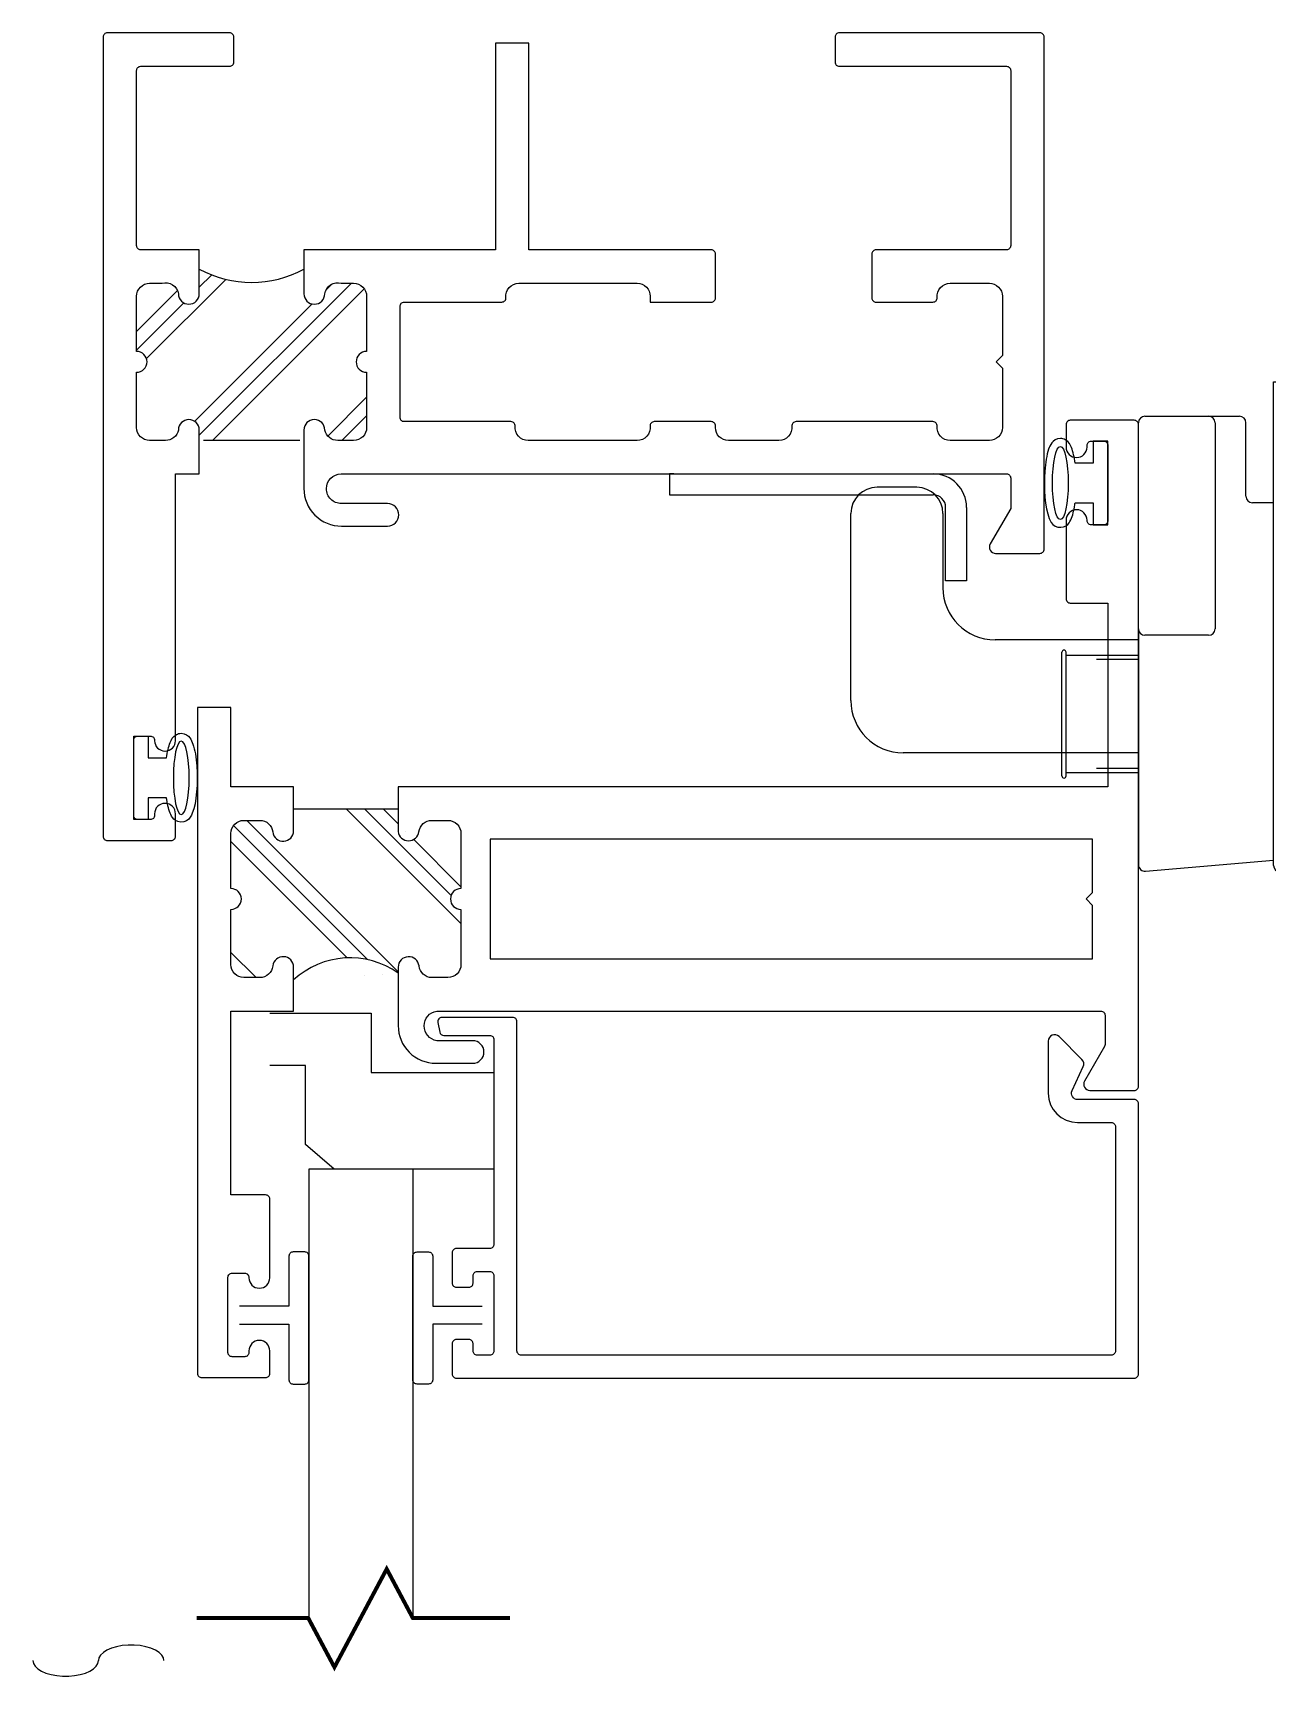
# Model space of a CAD drawing. Extents: x -138 to 168, y -127 to 80.
# Drawn here: x -1.776 to 1.175, y 26.308 to 30.239 of the extents above; entities that cross this region are included whole.
import ezdxf

# ---------------------------------------------------------------- set-up
doc = ezdxf.new("R2010")
doc.units = 0
doc.header["$MEASUREMENT"] = 0
doc.linetypes.add('HIDDEN2', pattern=[0.1875, 0.125, -0.0625])
doc.layers.get('0').update_dxf_attribs({"linetype": 'CONTINUOUS'})
for name, color, linetype in [('DIM', 7, 'CONTINUOUS'), ('FRAME', 1, 'CONTINUOUS'), ('GEOMETRY', 1, 'CONTINUOUS'), ('GLASS', 7, 'CONTINUOUS'), ('LOCK', 7, 'CONTINUOUS'), ('MISC', 7, 'CONTINUOUS'), ('SCREEN', 5, 'CONTINUOUS'), ('TEXT', 7, 'CONTINUOUS'), ('VENT', 5, 'CONTINUOUS')]:
    doc.layers.add(name, color=color, linetype=linetype)

# ---------------------------------------------------------------- blocks, each defined once
blk = doc.blocks.new('PI_CUSTODIAL_LOCK')
for p, q in [((0.323, 0.7944), (0.6824, 0.7944)), ((0.323, -0.362), (0.323, 0.7944)), ((0.698, -0.362), (0.698, 0.7788)), ((0.0156, 0.7124), (0.1674, 0.7124)), ((0.1674, 0.7124), (0.2414, 0.7124)), ((0, 0.204), (0, 0.6968)), ((0.183, 0.6968), (0.183, 0.204)), ((0.257, 0.5213), (0.257, 0.6968)), ((0.4205, -0.2326), (0.4205, 0.5724)), ((0.6005, 0.4974), (0.4205, 0.5724)), ((0.323, 0.5057), (0.2726, 0.5057)), ((0.6005, -0.2326), (0.6005, 0.4974)), ((0, 0.204), (0, -0.3605)), ((0.1674, 0.1884), (0.0156, 0.1884)), ((0.4205, -0.2326), (0.6005, -0.2326)), ((0.017, -0.3761), (0.323, -0.3493)), ((0.3386, -0.3776), (0.6824, -0.3776))]:
    blk.add_line(p, q)
for centre, start, end in [((0.6824, 0.7788), 0, 90), ((0.0156, 0.6968), 90, 180), ((0.1674, 0.6968), 0, 90), ((0.2414, 0.6968), 0, 90), ((0.2726, 0.5213), 180, 270), ((0.0156, 0.204), 180, 270), ((0.1674, 0.204), 270, 0), ((0.0156, -0.3605), 180, 275), ((0.3386, -0.362), 180, 270), ((0.6824, -0.362), 270, 0)]:
    blk.add_arc(centre, 0.0156, start, end)
at = {"layer": 'MISC'}
for p, q in [((-0.5301, 0.5424), (-0.625, 0.5424)), ((-0.6875, 0.0324), (-0.6875, 0.4799)), ((-0.4676, 0.4799), (-0.4676, 0.3024)), ((0, 0.1774), (-0.3426, 0.1774)), ((0, -0.3776), (0, 0.0524)), ((0, -0.0926), (-0.5625, -0.0926))]:
    blk.add_line(p, q, dxfattribs=at)
for centre, radius, start, end in [((-0.625, 0.4799), 0.0625, 90, 180), ((-0.5301, 0.4799), 0.0625, 0, 90), ((-0.3426, 0.3024), 0.125, 180, 270), ((-0.5625, 0.0324), 0.125, 180, 270)]:
    blk.add_arc(centre, radius, start, end, dxfattribs=at)
blk = doc.blocks.new('PI_STRIKE PLATE')
at = {"layer": 'MISC'}
for p, q in [((0, 0), (-0.01, 0)), ((-0.01, 0), (-0.01, -0.05)), ((0, 0), (0.62, 0)), ((-0.01, -0.05), (0.62, -0.05)), ((0.65, -0.256), (0.65, -0.08)), ((0.7, -0.08), (0.7, -0.256)), ((0.7, -0.256), (0.65, -0.256))]:
    blk.add_line(p, q, dxfattribs=at)
for radius in [0.08, 0.03]:
    blk.add_arc((0.62, -0.08), radius, 0, 90, dxfattribs=at)
blk = doc.blocks.new('A$C5A442107')
at = {"layer": 'MISC'}
h = blk.add_hatch(dxfattribs=at)
h.set_pattern_fill('PLAST', color=256, scale=0.25, angle=45, style=0)
h.set_pattern_definition([(45, (-1.69863, -8.188), (-0.04419417, 0.04419417), []), (45, (-1.704154, -8.18247), (-0.04419417, 0.04419417), []), (45, (-1.70968, -8.17695), (-0.04419417, 0.04419417), [])])
h.paths.add_polyline_path([(0.1375, 0.08625, 0.414214), (0.12975, 0.094), (0.12225, 0.094, 0.448856), (0.1125, 0.08775, -1), (0.1, 0.08775), (0.1, 0.10237, -0.254083), (0.0375, 0.10237), (0.0375, 0.08775, -1), (0.025, 0.08775, 0.448856), (0.01525, 0.094), (0.00775, 0.094, 0.414214), (0, 0.08625), (0, 0.05325, -0.414214), (0.00625, 0.047, -0.414214), (0, 0.04075), (0, 0.00775, 0.414214), (0.00775, 0), (0.01525, 0), (0.01754, 0, 0.352985), (0.025, 0.00625, -1), (0.0375, 0.00625), (0.0375, 0.0025, 0.414214), (0.04, 0), (0.0975, 0, 0.414214), (0.1, 0.0025), (0.1, 0.00625, -1), (0.1125, 0.00625, 0.352985), (0.11996, 0), (0.12225, 0), (0.12975, 0, 0.414214), (0.1375, 0.00775), (0.1375, 0.04075, -0.414214), (0.13125, 0.047, -0.414214), (0.1375, 0.05325)])
blk.add_line((0.0975, 0), (0.04, 0), dxfattribs=at)
blk.add_arc((0.06875, 0.1599), 0.06547, 241.48757, 298.51243, dxfattribs=at)
blk = doc.blocks.new('A$C58B32BEA')
at = {"layer": 'MISC'}
h = blk.add_hatch(dxfattribs=at)
h.set_pattern_fill('PLAST', color=256, scale=0.25, angle=45, style=0)
h.set_pattern_definition([(45, (1.29293, -7.8665), (-0.04419417, 0.04419417), []), (45, (1.287404, -7.86097), (-0.04419417, 0.04419417), []), (45, (1.28188, -7.85545), (-0.04419417, 0.04419417), [])])
edge = h.paths.add_edge_path()
edge.add_line((0.1, 0.08775), (0.1, 0.10068))
edge.add_line((0.1, 0.10068), (0.0375, 0.10068))
edge.add_line((0.0375, 0.10068), (0.0375, 0.08736))
edge.add_arc((0.03129, 0.08803), 0.00625, 187.32145, 353.84858, ccw=False)
edge.add_arc((0.0174, 0.08625), 0.00775, 7.32223, 89.99977)
edge.add_line((0.0174, 0.094), (0.00775, 0.094))
edge.add_arc((0.00775, 0.08625), 0.00775, 89.99996, 180.00004)
edge.add_line((0, 0.08625), (0, 0.05325))
edge.add_arc((0, 0.047), 0.00625, -90, 90, ccw=False)
edge.add_line((0, 0.04075), (0, 0.00775))
edge.add_arc((0.00775, 0.00775), 0.00775, 179.99996, 270.00004)
edge.add_line((0.00775, 0), (0.01733, 0))
edge.add_arc((0.01733, 0.00775), 0.00775, 270.00003, 353.84917)
edge.add_arc((0.03125, 0.00625), 0.00625, -0.00019, 173.84867, ccw=False)
edge.add_line((0.0375, 0.00625), (0.0375, 0.00261))
edge.add_arc((0.06629, -0.03767), 0.04951, 47.09316, 125.56333, ccw=False)
edge.add_line((0.1, -0.0014), (0.1, 0.00625))
edge.add_arc((0.10625, 0.00625), 0.00625, 6.15042, 179.99892, ccw=False)
edge.add_arc((0.12017, 0.00775), 0.00775, 186.15073, 270.00007)
edge.add_line((0.12017, 0), (0.12975, 0))
edge.add_arc((0.12975, 0.00775), 0.00775, 269.99996, 360.00004)
edge.add_line((0.1375, 0.00775), (0.1375, 0.04075))
edge.add_arc((0.1375, 0.047), 0.00625, 90, 270, ccw=False)
edge.add_line((0.1375, 0.05325), (0.1375, 0.08625))
edge.add_arc((0.12975, 0.08625), 0.00775, 359.99996, 450.00004)
edge.add_line((0.12975, 0.094), (0.12017, 0.094))
edge.add_arc((0.12017, 0.08625), 0.00775, 90.00096, 173.8503)
edge.add_arc((0.10625, 0.08775), 0.00625, 179.99951, 353.84885, ccw=False)
blk.add_line((0.0375, 0.10068), (0.1, 0.10068), dxfattribs=at)
blk = doc.blocks.new('*U102')
at = {"layer": 'GEOMETRY'}
blk.add_lwpolyline([(1.4497, 19.51), (1.4934, 19.51), (1.4934, 19.4575), (1.5284, 19.4575), (1.5284, 19.6575), (1.4934, 19.6575), (1.4934, 19.605), (1.4497, 19.605)], dxfattribs=at)
blk.add_ellipse((1.4146, 19.5575), major_axis=(0, 0.0875), ratio=0.216465, dxfattribs=at)
blk.add_open_spline([(1.4497, 19.605), (1.4479, 19.6196), (1.4452, 19.632), (1.4383, 19.6489), (1.4357, 19.6556), (1.4232, 19.6627), (1.419, 19.6641), (1.4146, 19.6641), (1.4047, 19.6641), (1.3979, 19.658), (1.3906, 19.6485), (1.3885, 19.6437), (1.3818, 19.6245), (1.379, 19.6063), (1.3747, 19.5447), (1.3775, 19.4988), (1.3909, 19.4662), (1.3935, 19.4597), (1.4094, 19.4502), (1.4218, 19.4509), (1.4345, 19.4597), (1.4372, 19.4646), (1.4443, 19.4794), (1.447, 19.4913), (1.4493, 19.5071), (1.4495, 19.5085), (1.4497, 19.51)], degree=3, knots=[5.253202, 5.253202, 5.253202, 5.253202, 5.797173, 5.797173, 6.160155, 6.160155, 6.283185, 6.283185, 6.283185, 6.559914, 6.559914, 6.836642, 6.836642, 7.54361, 7.54361, 8.941834, 8.941834, 9.296554, 9.296554, 9.572552, 9.572552, 9.848549, 9.848549, 10.398843, 10.398843, 10.454782, 10.454782, 10.454782, 10.454782], dxfattribs=at)
blk = doc.blocks.new('*U103')
at = {"layer": 'GEOMETRY'}
blk.add_lwpolyline([(1.607, 19.51), (1.5634, 19.51), (1.5634, 19.4575), (1.5284, 19.4575), (1.5284, 19.6575), (1.5634, 19.6575), (1.5634, 19.605), (1.607, 19.605)], dxfattribs=at)
at = {"layer": 'GEOMETRY', "extrusion": (0, 0, -1)}
blk.add_ellipse((1.6422, 19.5575), major_axis=(0, 0.0875), ratio=0.216465, dxfattribs=at)
at = {"layer": 'GEOMETRY'}
blk.add_open_spline([(1.607, 19.605), (1.6089, 19.6196), (1.6116, 19.632), (1.6185, 19.6489), (1.6211, 19.6556), (1.6336, 19.6627), (1.6378, 19.6641), (1.6422, 19.6641), (1.6521, 19.6641), (1.6589, 19.658), (1.6662, 19.6485), (1.6682, 19.6437), (1.675, 19.6245), (1.6778, 19.6063), (1.6821, 19.5447), (1.6793, 19.4988), (1.6659, 19.4662), (1.6633, 19.4597), (1.6474, 19.4502), (1.635, 19.4509), (1.6222, 19.4597), (1.6196, 19.4646), (1.6125, 19.4794), (1.6098, 19.4913), (1.6074, 19.5071), (1.6072, 19.5085), (1.607, 19.51)], degree=3, knots=[5.253202, 5.253202, 5.253202, 5.253202, 5.797173, 5.797173, 6.160155, 6.160155, 6.283185, 6.283185, 6.283185, 6.559914, 6.559914, 6.836642, 6.836642, 7.54361, 7.54361, 8.941834, 8.941834, 9.296554, 9.296554, 9.572552, 9.572552, 9.848549, 9.848549, 10.398843, 10.398843, 10.454782, 10.454782, 10.454782, 10.454782], dxfattribs=at)

msp = doc.modelspace()

# ---------------------------------------------------------------- linework, layer by layer
at = {"color": 7}
for p, q in [((0.6841, 28.4616), (0.6841, 28.7576)), ((0.6941, 28.4616), (0.6941, 28.7576)), ((0.8671, 28.7498), (0.6941, 28.7498)), ((0.8671, 28.4693), (0.8671, 28.7498)), ((0.8671, 28.4693), (0.6941, 28.4693))]:
    msp.add_line(p, q, dxfattribs=at)
at = {"color": 7, "linetype": 'HIDDEN2', "ltscale": 0.25}
for p, q in [((0.8671, 28.7398), (0.6941, 28.7398)), ((0.8671, 28.4793), (0.6941, 28.4793))]:
    msp.add_line(p, q, dxfattribs=at)
at = {"color": 7}
for centre, start, end in [((0.6891, 28.7576), 0, 180), ((0.6891, 28.4616), 180, 0)]:
    msp.add_arc(centre, 0.005, start, end, dxfattribs=at)
at = {"layer": 'FRAME'}
msp.add_lwpolyline([(-1.4354, 29.1841), (-1.3884, 29.1841), (-1.3784, 29.1841), (-1.3784, 29.2641), (-1.3784, 29.2891, 1), (-1.4284, 29.2891, -0.363634), (-1.4594, 29.2641), (-1.4674, 29.2641), (-1.4974, 29.2641, -0.414214), (-1.5284, 29.2951), (-1.5284, 29.4271, 0.414214), (-1.5034, 29.4521, 0.414214), (-1.5284, 29.4771), (-1.5284, 29.6091, -0.414214), (-1.4974, 29.6401), (-1.4674, 29.6401, -0.448856), (-1.4284, 29.6151, 1), (-1.3784, 29.6151), (-1.3784, 29.7201), (-1.5184, 29.7201, -0.414214), (-1.5284, 29.7301), (-1.5284, 30.1491, -0.414214), (-1.5184, 30.1591), (-1.3059, 30.1591, 0.414214), (-1.2959, 30.1691), (-1.2959, 30.2291, 0.414214), (-1.3059, 30.2391), (-1.5984, 30.2391, 0.414214), (-1.6084, 30.2291), (-1.6084, 28.3171, 0.414214), (-1.5984, 28.3071), (-1.4454, 28.3071, 0.414214), (-1.4354, 28.3171), (-1.4354, 28.3712, 0.414214), (-1.4603, 28.3961), (-1.4605, 28.3961, 0.414214), (-1.4854, 28.3712), (-1.4854, 28.3671, -0.414214), (-1.4954, 28.3571), (-1.5254, 28.3571, -0.414214), (-1.5354, 28.3671), (-1.5354, 28.5471, -0.414214), (-1.5254, 28.5571), (-1.4954, 28.5571, -0.414214), (-1.4854, 28.5471), (-1.4854, 28.546, 0.414214), (-1.4605, 28.5211), (-1.4603, 28.5211, 0.414214), (-1.4354, 28.546), (-1.4354, 29.1841)], format="xyb", close=True, dxfattribs=at)
msp.add_lwpolyline([(-1.1284, 29.1741), (-1.1284, 29.1491, 0.414214), (-1.0384, 29.0591), (-0.9284, 29.0591, 0.414214), (-0.9014, 29.0861, 0.414214), (-0.9284, 29.1131), (-1.0389, 29.1131, -0.414214), (-1.0744, 29.1486), (-1.0744, 29.1491, -0.414214), (-1.0394, 29.1841), (0.5516, 29.1841, -0.414214), (0.5616, 29.1741), (0.5616, 29.1015), (0.5126, 29.0166, 0.57735), (0.5256, 28.9941), (0.6316, 28.9941, 0.414214), (0.6416, 29.0041), (0.6416, 30.2291, 0.414214), (0.6316, 30.2391), (0.1516, 30.2391, 0.414214), (0.1416, 30.2291), (0.1416, 30.1691, 0.414214), (0.1516, 30.1591), (0.5516, 30.1591, -0.414214), (0.5616, 30.1491), (0.5616, 29.7301, -0.414214), (0.5516, 29.7201), (0.2396, 29.7201, 0.414214), (0.2296, 29.7101), (0.2296, 29.6051, 0.414214), (0.2396, 29.5951), (0.3758, 29.5951, 0.443132), (0.3857, 29.6061, -0.443132), (0.4166, 29.6401), (0.5106, 29.6401, -0.414214), (0.5416, 29.6091), (0.5416, 29.4671), (0.5266, 29.4521), (0.5416, 29.4371), (0.5416, 29.2951, -0.414214), (0.5106, 29.2641), (0.4166, 29.2641, -0.443132), (0.3857, 29.2981, 0.443132), (0.3758, 29.3091), (0.0484, 29.3091, 0.443132), (0.0384, 29.2981, -0.443132), (0.0076, 29.2641), (-0.1134, 29.2641, -0.414214), (-0.1444, 29.2951), (-0.1444, 29.2991, 0.414214), (-0.1544, 29.3091), (-0.2906, 29.3091, 0.443132), (-0.3006, 29.2981, -0.443132), (-0.3314, 29.2641), (-0.5924, 29.2641, -0.443132), (-0.6233, 29.2981, 0.443132), (-0.6332, 29.3091), (-0.8884, 29.3091, -0.414214), (-0.8984, 29.3191), (-0.8984, 29.5851, -0.414214), (-0.8884, 29.5951), (-0.6552, 29.5951, 0.443132), (-0.6453, 29.6061, -0.443132), (-0.6144, 29.6401), (-0.3314, 29.6401, -0.414214), (-0.3004, 29.6091), (-0.3004, 29.5951), (-0.1544, 29.5951, 0.414214), (-0.1444, 29.6051), (-0.1444, 29.7101, 0.414214), (-0.1544, 29.7201), (-0.5904, 29.7201), (-0.5904, 30.2141), (-0.6704, 30.2141), (-0.6704, 29.7201), (-1.1284, 29.7201), (-1.1284, 29.6151, 1), (-1.0784, 29.6151, -0.448856), (-1.0394, 29.6401), (-1.0094, 29.6401, -0.414214), (-0.9784, 29.6091), (-0.9784, 29.4771, 0.414214), (-1.0034, 29.4521, 0.414214), (-0.9784, 29.4271), (-0.9784, 29.2951, -0.414214), (-1.0094, 29.2641), (-1.0394, 29.2641), (-1.0474, 29.2641, -0.363634), (-1.0784, 29.2891, 1), (-1.1284, 29.2891), (-1.1284, 29.2641), (-1.1284, 29.1491)], format="xyb", dxfattribs=at)
at = {"layer": 'GLASS', "color": 7, "linetype": 'Continuous'}
for p, q in [((-1.1164, 27.5211), (-1.1164, 26.4443)), ((-0.8679, 27.5211), (-0.8679, 26.4471))]:
    msp.add_line(p, q, dxfattribs=at)
at = {"layer": 'MISC', "linetype": 'Continuous'}
for points in [[(-1.2099, 27.894), (-0.9676, 27.894), (-0.9676, 27.7525), (-0.6739, 27.7525), (-0.6739, 27.5211), (-1.0561, 27.5211)], [(-1.0561, 27.5211), (-1.1246, 27.5803), (-1.1246, 27.769), (-1.2099, 27.769)]]:
    msp.add_lwpolyline(points, dxfattribs=at)
for points in [[(-1.2826, 27.1505), (-1.164, 27.1505), (-1.164, 27.017, 0.414214), (-1.154, 27.007), (-1.1264, 27.007, 0.414214), (-1.1164, 27.017), (-1.1164, 27.313, 0.414214), (-1.1264, 27.323), (-1.154, 27.323, 0.414214), (-1.164, 27.313), (-1.164, 27.1934), (-1.2826, 27.1934)], [(-0.7018, 27.1505), (-0.8204, 27.1505), (-0.8204, 27.017, -0.414214), (-0.8304, 27.007), (-0.8579, 27.007, -0.414214), (-0.8679, 27.017), (-0.8679, 27.313, -0.414214), (-0.8579, 27.323), (-0.8304, 27.323, -0.414214), (-0.8204, 27.313), (-0.8204, 27.1934), (-0.7018, 27.1934)]]:
    msp.add_lwpolyline(points, format="xyb", dxfattribs=at)
at = {"layer": 'MISC', "const_width": 0.0094}
msp.add_lwpolyline([(-0.6353, 26.4471), (-0.8679, 26.4471), (-0.9304, 26.5646), (-1.0554, 26.3297), (-1.1179, 26.4471), (-1.3844, 26.4471)], dxfattribs=at)
at = {"layer": 'MISC'}
msp.add_arc((-1.0181, 27.8286), 0.198, 54.4367, 132.9068, dxfattribs=at)
at = {"layer": 'SCREEN', "flags": 128}
for points in [[(-1.463, 26.3454), (-1.4643, 26.3522), (-1.4682, 26.3588), (-1.4747, 26.365), (-1.4834, 26.3705), (-1.4941, 26.3751), (-1.5064, 26.3787), (-1.5199, 26.3812), (-1.5341, 26.3825), (-1.5485, 26.3825), (-1.5628, 26.3812), (-1.5762, 26.3787), (-1.5885, 26.3751), (-1.5992, 26.3705), (-1.6079, 26.365), (-1.6144, 26.3588), (-1.6183, 26.3522), (-1.6197, 26.3454)], [(-1.7764, 26.3454), (-1.775, 26.3385), (-1.7711, 26.3319), (-1.7646, 26.3258), (-1.7559, 26.3203), (-1.7452, 26.3157), (-1.733, 26.312), (-1.7195, 26.3096), (-1.7053, 26.3083), (-1.6908, 26.3083), (-1.6766, 26.3096), (-1.6631, 26.312), (-1.6508, 26.3157), (-1.6401, 26.3203), (-1.6314, 26.3258), (-1.625, 26.3319), (-1.621, 26.3385), (-1.6197, 26.3454)]]:
    msp.add_lwpolyline(points, dxfattribs=at)
at = {"layer": 'TEXT'}
msp.add_line((-0.8679, 27.5211), (-1.1164, 27.5211), dxfattribs=at)
at = {"layer": 'VENT'}
for points in [[(0.7441, 29.2523, -0.414214), (0.7541, 29.2623), (0.7841, 29.2623, -0.414214), (0.7941, 29.2523), (0.7941, 29.0723, -0.414214), (0.7841, 29.0623), (0.7541, 29.0623, -0.414214), (0.7441, 29.0723), (0.7441, 29.0733, 1), (0.6941, 29.0733), (0.6941, 28.8853, 0.414214), (0.7041, 28.8753), (0.7941, 28.8753), (0.7941, 28.4353), (-0.9029, 28.4353), (-0.9029, 28.3288, 0.888834), (-0.8533, 28.3283, -0.377258), (-0.8225, 28.3553), (-0.7839, 28.3553, -0.414214), (-0.7529, 28.3243), (-0.7529, 28.1923, 1), (-0.7529, 28.1423), (-0.7529, 28.0103, -0.414214), (-0.7839, 27.9793), (-0.8222, 27.9793, -0.383109), (-0.8531, 28.007, 0.947712), (-0.9029, 28.0043), (-0.9029, 27.8993), (-0.9029, 27.8643, 0.414214), (-0.8129, 27.7743), (-0.7249, 27.7743, 1), (-0.7249, 27.8283), (-0.8104, 27.8283, -0.859155), (-0.8104, 27.8993), (0.7771, 27.8993, -0.414214), (0.7871, 27.8893), (0.7871, 27.8193, -0.131652), (0.7857, 27.8143), (0.7381, 27.7318, 0.577353), (0.7511, 27.7093), (0.8571, 27.7093, 0.414214), (0.8671, 27.7193), (0.8671, 29.3023, 0.414214), (0.8571, 29.3123), (0.7041, 29.3123, 0.414214), (0.6941, 29.3023), (0.6941, 29.2483, 1), (0.7441, 29.2483)], [(-1.3099, 27.2623, -0.414214), (-1.2999, 27.2723), (-1.2699, 27.2723, -0.414214), (-1.2599, 27.2623), (-1.2599, 27.2613, 1), (-1.2099, 27.2613), (-1.2099, 27.4493, 0.414214), (-1.2199, 27.4593), (-1.3029, 27.4593), (-1.3029, 27.8993), (-1.1529, 27.8993), (-1.1529, 28.0043, 0.947709), (-1.2028, 28.007, -0.38311), (-1.2336, 27.9793), (-1.2719, 27.9793, -0.414214), (-1.3029, 28.0103), (-1.3029, 28.1423, 1), (-1.3029, 28.1923), (-1.3029, 28.3243, -0.414214), (-1.2719, 28.3553), (-1.2336, 28.3553, -0.38311), (-1.2028, 28.3276, 0.947716), (-1.1529, 28.3303), (-1.1529, 28.4353), (-1.3029, 28.4353), (-1.3029, 28.6253), (-1.3829, 28.6253), (-1.3829, 27.0323, 0.414214), (-1.3729, 27.0223), (-1.2199, 27.0223, 0.414214), (-1.2099, 27.0323), (-1.2099, 27.0863, 1), (-1.2599, 27.0863), (-1.2599, 27.0823, -0.414214), (-1.2699, 27.0723), (-1.2999, 27.0723, -0.414214), (-1.3099, 27.0823)], [(0.7217, 27.6875, -0.549171), (0.7082, 27.7089), (0.735, 27.7662, 0.315765), (0.732, 27.7832), (0.6771, 27.8381, 0.668179), (0.6515, 27.8275), (0.6515, 27.7025, 0.414213), (0.7215, 27.6325), (0.8021, 27.6325, -0.414214), (0.8121, 27.6225), (0.8121, 27.0861, -0.414214), (0.8021, 27.0761), (-0.6089, 27.0761, -0.414214), (-0.6189, 27.0861), (-0.6189, 27.874, 0.414214), (-0.6289, 27.884), (-0.7984, 27.884, 0.472767), (-0.8082, 27.8721), (-0.8037, 27.8491, 0.357988), (-0.7939, 27.8411), (-0.6839, 27.8411, -0.414214), (-0.6739, 27.8311), (-0.6739, 27.3411, -0.414214), (-0.6839, 27.3311), (-0.7639, 27.3311, 0.414214), (-0.7739, 27.3211), (-0.7739, 27.2486, 0.414214), (-0.7639, 27.2386), (-0.7339, 27.2386, 0.414214), (-0.7239, 27.2486), (-0.7239, 27.2661, -0.414214), (-0.7139, 27.2761), (-0.6839, 27.2761, -0.414214), (-0.6739, 27.2661), (-0.6739, 27.0861, -0.414214), (-0.6839, 27.0761), (-0.7139, 27.0761, -0.414214), (-0.7239, 27.0861), (-0.7239, 27.1036, 0.414214), (-0.7339, 27.1136), (-0.7639, 27.1136, 0.414214), (-0.7739, 27.1036), (-0.7739, 27.0311, 0.414214), (-0.7639, 27.0211), (0.8571, 27.0211, 0.414214), (0.8671, 27.0311), (0.8671, 27.6775, 0.414214), (0.8571, 27.6875)]]:
    msp.add_lwpolyline(points, format="xyb", close=True, dxfattribs=at)
msp.add_lwpolyline([(0.7571, 28.1828), (0.7571, 28.3103), (-0.6829, 28.3103), (-0.6829, 28.0243), (0.7571, 28.0243), (0.7571, 28.1518), (0.7421, 28.1673)], close=True, dxfattribs=at)

# ---------------------------------------------------------------- block references
at = {"layer": 'DIM'}
for name, p in [('*U102', (-0.7343, 9.6048)), ('*U103', (-3.0638, 8.8996))]:
    msp.add_blockref(name, p, dxfattribs=at)
at = {"layer": 'LOCK'}
msp.add_blockref('PI_CUSTODIAL_LOCK', (0.8671, 28.6096), dxfattribs=at)
at = {"layer": 'MISC', "xscale": -4, "yscale": 4, "zscale": 4}
msp.add_blockref('A$C58B32BEA', (-0.7529, 27.9793), dxfattribs=at)
at = {"layer": 'TEXT', "xscale": 4, "yscale": 4, "zscale": 4}
msp.add_blockref('A$C5A442107', (-1.5284, 29.2644), dxfattribs=at)
at = {"layer": 'TEXT'}
msp.add_blockref('PI_STRIKE PLATE', (-0.2439, 29.1841), dxfattribs=at)

doc.saveas('drawing.dxf')
